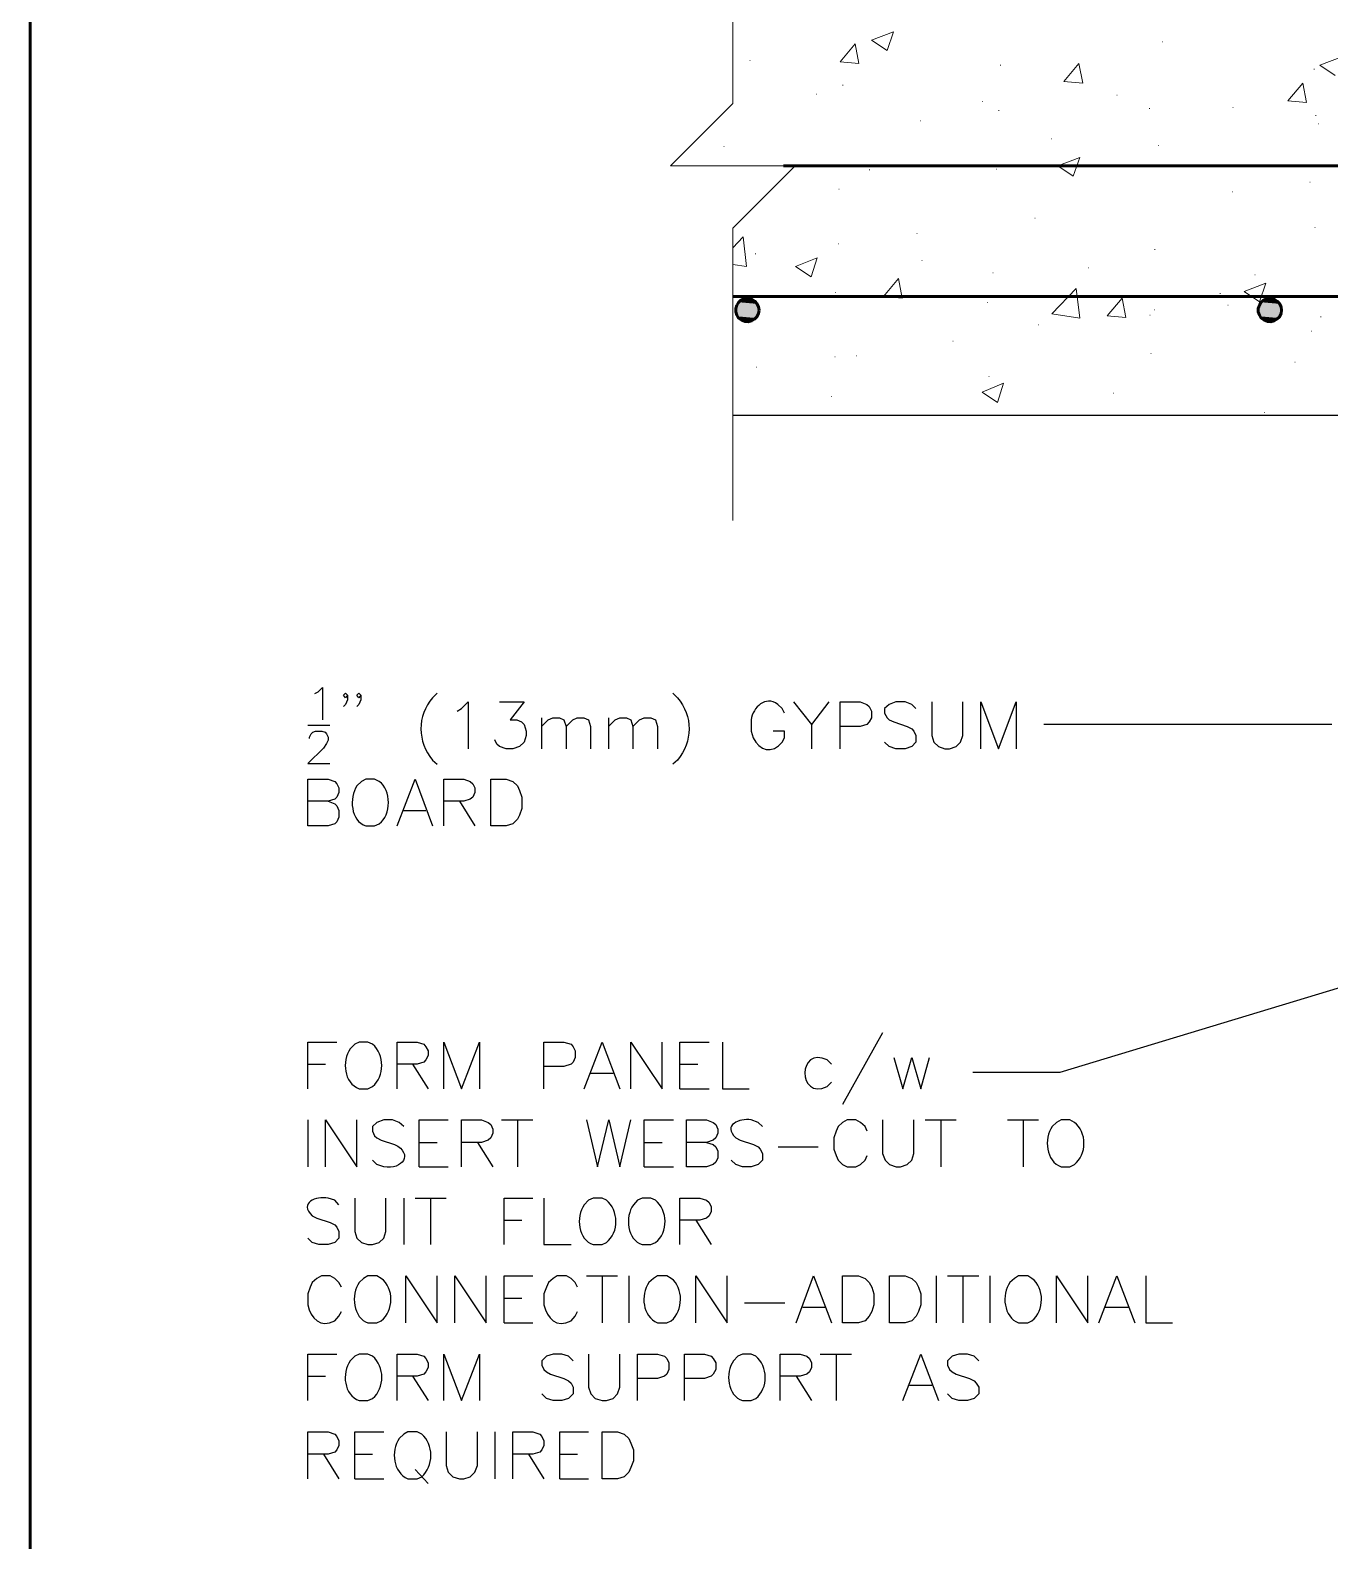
# Model space of a CAD drawing. Header units: millimetres. Extents: x 14 to 201, y 16 to 268.
# Drawn here: x 13.8 to 80, y 92.5 to 169.4 of the extents above; entities that cross this region are included whole.
import ezdxf

# ---------------------------------------------------------------- set-up
doc = ezdxf.new("R2010")
doc.units = ezdxf.units.MM
doc.header["$MEASUREMENT"] = 0
doc.layers.get('0').update_dxf_attribs({"linetype": 'CONTINUOUS'})

msp = doc.modelspace()

# ---------------------------------------------------------------- hatches: boundary and pattern name
at = {"true_color": 0x000007}
for points in [[(49.763, 155.342), (50.906, 155.236), (49.742, 155.236)], [(49.826, 155.448), (50.885, 155.342), (49.763, 155.342)], [(49.763, 155.342), (50.885, 155.342), (50.906, 155.236)], [(49.89, 155.533), (50.842, 155.448), (49.826, 155.448)], [(49.826, 155.448), (50.842, 155.448), (50.885, 155.342)], [(49.974, 155.596), (50.758, 155.533), (49.89, 155.533)], [(49.89, 155.533), (50.758, 155.533), (50.842, 155.448)], [(50.059, 155.66), (50.694, 155.596), (49.974, 155.596)], [(49.974, 155.596), (50.694, 155.596), (50.758, 155.533)], [(50.165, 155.702), (50.588, 155.66), (50.059, 155.66)], [(50.059, 155.66), (50.588, 155.66), (50.694, 155.596)], [(50.271, 155.723), (50.482, 155.702), (50.165, 155.702)], [(50.165, 155.702), (50.482, 155.702), (50.588, 155.66)], [(50.271, 155.723), (50.377, 155.723), (50.482, 155.702)], [(76.369, 155.342), (77.491, 155.236), (76.327, 155.236)], [(76.412, 155.448), (77.47, 155.342), (76.369, 155.342)], [(76.369, 155.342), (77.47, 155.342), (77.491, 155.236)], [(76.475, 155.533), (77.428, 155.448), (76.412, 155.448)], [(76.412, 155.448), (77.428, 155.448), (77.47, 155.342)], [(76.56, 155.596), (77.364, 155.533), (76.475, 155.533)], [(76.475, 155.533), (77.364, 155.533), (77.428, 155.448)], [(76.644, 155.66), (77.279, 155.596), (76.56, 155.596)], [(76.56, 155.596), (77.279, 155.596), (77.364, 155.533)], [(76.75, 155.702), (77.174, 155.66), (76.644, 155.66)], [(76.644, 155.66), (77.174, 155.66), (77.279, 155.596)], [(76.856, 155.723), (77.089, 155.702), (76.75, 155.702)], [(76.75, 155.702), (77.089, 155.702), (77.174, 155.66)], [(76.856, 155.723), (76.962, 155.723), (77.089, 155.702)], [(49.742, 155.236), (50.927, 155.13), (49.742, 155.13)], [(49.742, 155.236), (50.906, 155.236), (50.927, 155.13)], [(49.742, 155.13), (50.906, 155.025), (49.742, 155.025)], [(49.742, 155.13), (50.927, 155.13), (50.906, 155.025)], [(49.742, 155.025), (50.885, 154.919), (49.763, 154.919)], [(49.742, 155.025), (50.906, 155.025), (50.885, 154.919)], [(49.763, 154.919), (50.842, 154.813), (49.826, 154.813)], [(49.763, 154.919), (50.885, 154.919), (50.842, 154.813)], [(49.826, 154.813), (50.758, 154.728), (49.89, 154.728)], [(49.826, 154.813), (50.842, 154.813), (50.758, 154.728)], [(49.89, 154.728), (50.694, 154.665), (49.974, 154.665)], [(49.89, 154.728), (50.758, 154.728), (50.694, 154.665)], [(49.974, 154.665), (50.588, 154.601), (50.059, 154.601)], [(49.974, 154.665), (50.694, 154.665), (50.588, 154.601)], [(50.059, 154.601), (50.482, 154.559), (50.165, 154.559)], [(50.059, 154.601), (50.588, 154.601), (50.482, 154.559)], [(50.165, 154.559), (50.377, 154.538), (50.271, 154.538)], [(50.165, 154.559), (50.482, 154.559), (50.377, 154.538)], [(76.327, 155.236), (77.512, 155.13), (76.327, 155.13)], [(76.327, 155.236), (77.491, 155.236), (77.512, 155.13)], [(76.327, 155.13), (77.491, 155.025), (76.327, 155.025)], [(76.327, 155.13), (77.512, 155.13), (77.491, 155.025)], [(76.327, 155.025), (77.47, 154.919), (76.369, 154.919)], [(76.327, 155.025), (77.491, 155.025), (77.47, 154.919)], [(76.369, 154.919), (77.428, 154.813), (76.412, 154.813)], [(76.369, 154.919), (77.47, 154.919), (77.428, 154.813)], [(76.412, 154.813), (77.364, 154.728), (76.475, 154.728)], [(76.412, 154.813), (77.428, 154.813), (77.364, 154.728)], [(76.475, 154.728), (77.279, 154.665), (76.56, 154.665)], [(76.475, 154.728), (77.364, 154.728), (77.279, 154.665)], [(76.56, 154.665), (77.174, 154.601), (76.644, 154.601)], [(76.56, 154.665), (77.279, 154.665), (77.174, 154.601)], [(76.644, 154.601), (77.089, 154.559), (76.75, 154.559)], [(76.644, 154.601), (77.174, 154.601), (77.089, 154.559)], [(76.75, 154.559), (76.962, 154.538), (76.856, 154.538)], [(76.75, 154.559), (77.089, 154.559), (76.962, 154.538)]]:
    msp.add_hatch(color=0, dxfattribs=at).paths.add_polyline_path(points)

# ---------------------------------------------------------------- linework, layer by layer
at = {"color": 0, "linetype": 'Continuous', "lineweight": 60, "true_color": 0x000007}
for p, q in [((13.843, 55.414), (13.843, 264.541)), ((98.34, 162.475), (52.176, 162.475)), ((49.594, 155.829), (97.621, 155.829))]:
    msp.add_line(p, q, dxfattribs=at)
at = {"color": 0, "linetype": 'Continuous', "lineweight": 15, "true_color": 0x000007}
for p, q in [((49.594, 165.65), (49.594, 180.34)), ((52.769, 162.475), (49.594, 159.3)), ((49.594, 144.42), (49.594, 159.3))]:
    msp.add_line(p, q, dxfattribs=at)
at = {"color": 0, "linetype": 'Continuous', "lineweight": 15, "true_color": 0x656565}
for p, q in [((56.642, 168.868), (57.764, 169.291)), ((57.446, 168.338), (57.764, 169.291)), ((55.054, 167.767), (55.816, 168.677)), ((56.007, 167.682), (55.816, 168.677)), ((56.642, 168.868), (57.446, 168.338)), ((71.438, 168.783), (71.459, 168.783)), ((50.461, 167.83), (50.483, 167.83)), ((55.054, 167.767), (56.007, 167.682)), ((63.204, 167.598), (63.225, 167.598)), ((66.442, 166.772), (67.204, 167.682)), ((67.395, 166.688), (67.204, 167.682)), ((79.46, 167.598), (80.582, 168.021)), ((79.46, 167.598), (80.243, 167.068)), ((79.163, 167.386), (79.185, 167.386)), ((53.827, 166.116), (53.848, 166.116)), ((55.181, 166.582), (55.203, 166.582)), ((66.442, 166.772), (67.395, 166.688)), ((69.13, 166.074), (69.152, 166.074)), ((77.83, 165.777), (78.592, 166.688)), ((78.782, 165.693), (78.592, 166.688)), ((62.294, 165.756), (62.315, 165.756)), ((63.119, 165.29), (63.14, 165.29)), ((70.781, 165.396), (70.803, 165.396)), ((75.036, 165.439), (75.057, 165.439)), ((77.83, 165.777), (78.782, 165.693)), ((59.14, 164.761), (59.161, 164.761)), ((79.248, 165.036), (79.269, 165.036)), ((79.396, 164.613), (79.417, 164.613)), ((65.786, 163.851), (65.807, 163.851)), ((49.128, 163.449), (49.149, 163.449)), ((71.247, 163.512), (71.268, 163.512)), ((56.536, 162.264), (56.557, 162.264)), ((63.013, 162.306), (63.034, 162.306)), ((66.125, 162.475), (67.247, 162.899)), ((66.125, 162.475), (66.908, 161.946)), ((66.908, 161.946), (67.247, 162.899)), ((78.952, 161.65), (78.973, 161.65)), ((54.991, 161.29), (55.012, 161.29)), ((74.994, 161.142), (75.015, 161.142)), ((64.961, 159.808), (64.982, 159.808)), ((79.206, 159.343), (79.227, 159.343)), ((49.594, 158.306), (50.123, 158.856)), ((50.292, 157.353), (50.123, 158.856)), ((54.97, 158.496), (54.991, 158.496)), ((58.949, 159.025), (58.97, 159.025)), ((50.737, 157.988), (50.758, 157.988)), ((52.79, 157.353), (53.89, 157.797)), ((53.573, 156.824), (53.89, 157.797)), ((59.203, 157.649), (59.224, 157.649)), ((71.057, 158.221), (71.078, 158.221)), ((49.594, 157.459), (50.292, 157.353)), ((52.79, 157.353), (53.573, 156.824)), ((62.823, 157.035), (62.844, 157.035)), ((67.67, 157.289), (67.691, 157.289)), ((76.158, 156.93), (76.179, 156.93)), ((57.256, 155.829), (58.018, 156.739)), ((58.208, 155.744), (58.018, 156.739)), ((65.828, 154.94), (67.056, 156.231)), ((67.247, 154.728), (67.056, 156.231)), ((75.607, 156.083), (76.708, 156.506)), ((75.607, 156.083), (76.39, 155.554)), ((76.39, 155.554), (76.708, 156.506)), ((54.081, 155.871), (54.102, 155.871)), ((54.801, 156.019), (54.822, 156.019)), ((57.256, 155.829), (58.208, 155.744)), ((62.548, 155.511), (62.569, 155.511)), ((68.643, 154.834), (69.405, 155.744)), ((69.596, 154.75), (69.405, 155.744)), ((74.38, 155.977), (74.401, 155.977)), ((74.782, 155.384), (74.803, 155.384)), ((65.828, 154.94), (67.247, 154.728)), ((68.643, 154.834), (69.596, 154.75)), ((70.803, 154.876), (70.824, 154.876)), ((71.035, 155.152), (71.057, 155.152)), ((79.502, 154.792), (79.523, 154.792)), ((65.13, 154.39), (65.151, 154.39)), ((79.015, 154.051), (79.036, 154.051)), ((60.791, 153.543), (60.812, 153.543)), ((50.8, 152.231), (50.821, 152.231)), ((54.779, 152.76), (54.801, 152.76)), ((55.88, 152.802), (55.901, 152.802)), ((70.866, 152.929), (70.887, 152.929)), ((78.19, 152.485), (78.211, 152.485)), ((62.611, 151.744), (62.632, 151.744)), ((54.61, 150.728), (54.631, 150.728)), ((62.272, 150.961), (63.373, 151.405)), ((62.272, 150.961), (63.056, 150.431)), ((63.056, 150.431), (63.373, 151.405)), ((68.94, 150.897), (68.961, 150.897)), ((76.623, 149.923), (76.645, 149.923))]:
    msp.add_line(p, q, dxfattribs=at)
at = {"color": 0, "linetype": 'Continuous', "lineweight": 25, "true_color": 0x000007}
for p, q in [((93.578, 149.775), (49.594, 149.775)), ((34.544, 135.636), (34.311, 135.403)), ((46.545, 135.636), (46.778, 135.403)), ((54.483, 135.192), (53.594, 134.049)), ((27.961, 134.006), (29.083, 134.006)), ((39.857, 134.387), (39.857, 132.8)), ((43.265, 134.387), (43.265, 132.8)), ((80.073, 134.049), (65.426, 134.049)), ((34.311, 132.228), (34.544, 132.017)), ((46.778, 132.228), (46.545, 132.017)), ((35.687, 130.133), (36.47, 128.884)), ((32.851, 129.667), (33.972, 129.667)), ((57.214, 118.343), (55.181, 114.702)), ((54.61, 116.755), (54.398, 116.967)), ((27.961, 116.755), (28.871, 116.755)), ((33.295, 116.755), (34.099, 115.507)), ((42.376, 116.29), (43.497, 116.29)), ((46.905, 116.755), (47.816, 116.755)), ((46.905, 115.507), (48.387, 115.507)), ((54.398, 115.612), (54.61, 115.845)), ((27.961, 113.919), (27.961, 111.527)), ((37.825, 113.919), (39.412, 113.919)), ((38.629, 113.919), (38.629, 111.527)), ((59.373, 113.919), (60.96, 113.919)), ((60.177, 113.919), (60.177, 111.527)), ((63.564, 113.919), (65.151, 113.919)), ((64.368, 113.919), (64.368, 111.527)), ((33.634, 112.776), (34.544, 112.776)), ((36.597, 112.776), (37.38, 111.527)), ((45.085, 112.776), (45.995, 112.776)), ((51.901, 112.543), (53.933, 112.543)), ((33.634, 111.527), (35.115, 111.527)), ((45.085, 111.527), (46.567, 111.527)), ((32.851, 109.94), (32.851, 107.569)), ((33.422, 109.94), (35.01, 109.94)), ((34.205, 109.94), (34.205, 107.569)), ((37.952, 108.818), (38.862, 108.818)), ((47.71, 108.818), (48.493, 107.569)), ((42.143, 105.982), (43.73, 105.982)), ((42.947, 105.982), (42.947, 103.59)), ((44.302, 105.982), (44.302, 103.59)), ((59.944, 105.982), (59.944, 103.59)), ((60.515, 105.982), (62.103, 105.982)), ((61.299, 105.982), (61.299, 103.59)), ((62.674, 105.982), (62.674, 103.59)), ((37.952, 104.839), (38.862, 104.839)), ((50.186, 104.606), (52.239, 104.606)), ((53.149, 104.394), (54.271, 104.394)), ((68.559, 104.394), (69.702, 104.394)), ((37.952, 103.59), (39.412, 103.59)), ((54.038, 102.002), (55.626, 102.002)), ((54.843, 102.002), (54.843, 99.631)), ((27.961, 100.88), (28.871, 100.88)), ((33.295, 100.88), (34.099, 99.631)), ((52.811, 100.88), (53.594, 99.631)), ((58.589, 100.415), (59.711, 100.415)), ((37.486, 98.044), (37.486, 95.652)), ((28.765, 96.901), (29.549, 95.652)), ((30.353, 96.901), (31.263, 96.901)), ((39.201, 96.901), (39.984, 95.652)), ((40.788, 96.901), (41.698, 96.901)), ((33.422, 96.118), (34.099, 95.419)), ((30.353, 95.652), (31.835, 95.652)), ((40.788, 95.652), (42.249, 95.652))]:
    msp.add_line(p, q, dxfattribs=at)
at = {"color": 0, "linetype": 'Continuous', "lineweight": 15, "true_color": 0x000007}
msp.add_lwpolyline([(52.769, 162.475), (46.419, 162.475), (49.594, 165.65)], dxfattribs=at)
at = {"color": 0, "linetype": 'Continuous', "lineweight": 60, "true_color": 0x000007}
for points in [[(49.805, 155.384), (49.742, 155.215), (49.742, 155.046), (49.805, 154.876), (49.89, 154.728), (50.038, 154.622), (50.207, 154.559), (50.377, 154.538), (50.546, 154.58), (50.694, 154.665), (50.821, 154.792), (50.906, 154.961), (50.927, 155.13)], [(50.927, 155.13), (50.906, 155.3), (50.821, 155.469)], [(76.39, 155.384), (76.327, 155.215), (76.327, 155.046), (76.39, 154.876), (76.475, 154.728), (76.623, 154.622), (76.793, 154.559), (76.962, 154.538), (77.131, 154.58), (77.279, 154.665), (77.407, 154.792), (77.491, 154.961), (77.512, 155.13)], [(77.512, 155.13), (77.491, 155.3), (77.407, 155.469)]]:
    msp.add_lwpolyline(points, dxfattribs=at)
at = {"color": 0, "linetype": 'Continuous', "lineweight": 25, "true_color": 0x000007}
for points in [[(28.321, 135.615), (28.49, 135.7), (28.723, 135.932), (28.723, 134.281)], [(29.993, 135.53), (29.887, 135.403), (29.781, 135.53), (29.887, 135.636), (29.993, 135.53), (29.993, 135.297), (29.887, 135.065), (29.781, 134.959)], [(30.67, 135.53), (30.565, 135.403), (30.459, 135.53), (30.565, 135.636), (30.67, 135.53), (30.67, 135.297), (30.565, 135.065), (30.459, 134.959)], [(35.56, 134.726), (35.793, 134.853), (36.131, 135.192), (36.131, 132.8)], [(37.719, 135.192), (38.968, 135.192), (38.269, 134.281), (38.608, 134.281), (38.841, 134.176), (38.968, 134.049), (39.074, 133.71), (39.074, 133.477), (38.968, 133.138), (38.735, 132.927), (38.396, 132.8), (38.058, 132.8), (37.719, 132.927), (37.592, 133.033), (37.486, 133.265)], [(52.218, 134.62), (52.112, 134.853), (51.879, 135.065)], [(52.684, 135.192), (53.594, 134.049), (53.594, 132.8)], [(55.054, 132.8), (55.054, 135.192), (56.07, 135.192), (56.409, 135.065), (56.536, 134.959), (56.642, 134.726), (56.642, 134.387), (56.536, 134.176), (56.409, 134.049), (56.07, 133.943), (55.054, 133.943)], [(58.907, 134.853), (58.695, 135.065), (58.356, 135.192), (57.891, 135.192), (57.552, 135.065), (57.319, 134.853), (57.319, 134.62), (57.446, 134.387), (57.552, 134.281), (57.785, 134.176), (58.462, 133.943), (58.695, 133.816), (58.801, 133.71), (58.907, 133.477), (58.907, 133.138), (58.695, 132.927), (58.356, 132.8), (57.891, 132.8), (57.552, 132.927), (57.319, 133.138)], [(59.711, 135.192), (59.711, 133.477), (59.817, 133.138), (60.05, 132.927), (60.388, 132.8), (60.621, 132.8), (60.96, 132.927), (61.172, 133.138), (61.299, 133.477), (61.299, 135.192)], [(62.209, 132.8), (62.209, 135.192), (63.119, 132.8), (64.008, 135.192), (64.008, 132.8)], [(39.857, 133.943), (40.195, 134.281), (40.428, 134.387), (40.767, 134.387), (41, 134.281), (41.106, 133.943), (41.106, 132.8)], [(41.106, 133.943), (41.444, 134.281), (41.677, 134.387), (42.016, 134.387), (42.249, 134.281), (42.354, 133.943), (42.354, 132.8)], [(43.265, 133.943), (43.603, 134.281), (43.836, 134.387), (44.175, 134.387), (44.408, 134.281), (44.513, 133.943), (44.513, 132.8)], [(44.513, 133.943), (44.852, 134.281), (45.085, 134.387), (45.424, 134.387), (45.656, 134.281), (45.762, 133.943), (45.762, 132.8)], [(50.525, 134.281), (50.525, 133.71), (50.631, 133.371)], [(28.046, 133.329), (28.046, 133.392), (28.13, 133.562), (28.215, 133.646), (28.363, 133.71), (28.681, 133.71), (28.85, 133.646), (28.914, 133.562), (28.998, 133.392), (28.998, 133.244), (28.914, 133.075), (28.765, 132.842), (27.961, 132.059), (29.083, 132.059)], [(52.112, 133.138), (52.218, 133.371), (52.218, 133.71), (51.647, 133.71)], [(27.961, 128.884), (27.961, 131.255), (28.998, 131.255), (29.337, 131.149), (29.443, 131.022), (29.549, 130.81), (29.549, 130.577), (29.443, 130.344), (29.337, 130.239), (28.998, 130.133), (27.961, 130.133)], [(30.924, 131.255), (30.692, 131.149), (30.459, 130.916)], [(31.602, 131.149), (31.369, 131.255), (30.924, 131.255), (30.924, 131.255)], [(32.512, 128.884), (33.422, 131.255), (34.311, 128.884)], [(34.883, 128.884), (34.883, 131.255), (35.899, 131.255), (36.237, 131.149), (36.364, 131.022), (36.47, 130.81), (36.47, 130.577), (36.364, 130.344), (36.237, 130.239), (35.899, 130.133), (34.883, 130.133)], [(28.998, 130.133), (29.337, 130.006), (29.443, 129.9), (29.549, 129.667), (29.549, 129.328), (29.443, 129.096), (29.337, 128.99), (28.998, 128.884), (27.961, 128.884)], [(30.924, 128.884), (31.369, 128.884), (31.602, 128.99)], [(86.445, 122.449), (66.23, 116.332), (61.807, 116.332)], [(27.961, 115.507), (27.961, 117.877), (29.443, 117.877)], [(30.586, 117.877), (30.353, 117.771), (30.12, 117.539)], [(31.263, 117.771), (31.03, 117.877), (30.586, 117.877), (30.586, 117.877)], [(32.512, 115.507), (32.512, 117.877), (33.528, 117.877), (33.867, 117.771), (33.972, 117.644), (34.099, 117.433), (34.099, 117.2), (33.972, 116.967), (33.867, 116.861), (33.528, 116.755), (32.512, 116.755)], [(34.883, 115.507), (34.883, 117.877), (35.793, 115.507), (36.703, 117.877), (36.703, 115.507)], [(39.984, 115.507), (39.984, 117.877), (41, 117.877), (41.36, 117.771), (41.465, 117.644), (41.571, 117.433), (41.571, 117.094), (41.465, 116.861), (41.36, 116.755), (41, 116.628), (39.984, 116.628)], [(42.037, 115.507), (42.947, 117.877), (43.836, 115.507)], [(44.408, 115.507), (44.408, 117.877), (45.995, 115.507), (45.995, 117.877)], [(46.905, 115.507), (46.905, 117.877), (48.387, 117.877)], [(49.064, 117.877), (49.064, 115.507), (50.419, 115.507)], [(57.785, 117.094), (58.251, 115.507), (58.695, 117.094), (59.161, 115.507), (59.605, 117.094)], [(30.586, 115.507), (31.03, 115.507), (31.263, 115.612)], [(28.871, 111.527), (28.871, 113.919), (30.459, 111.527), (30.459, 113.919)], [(32.851, 113.58), (32.618, 113.792), (32.279, 113.919), (31.835, 113.919), (31.475, 113.792), (31.263, 113.58), (31.263, 113.348), (31.369, 113.115), (31.475, 113.009), (31.708, 112.882), (32.385, 112.67)], [(33.634, 111.527), (33.634, 113.919), (35.115, 113.919)], [(35.793, 111.527), (35.793, 113.919), (36.809, 113.919), (37.148, 113.792), (37.274, 113.686), (37.38, 113.453), (37.38, 113.242), (37.274, 113.009), (37.148, 112.882), (36.809, 112.776), (35.793, 112.776)], [(42.143, 113.919), (42.714, 111.527), (43.286, 113.919), (43.836, 111.527), (44.408, 113.919)], [(45.085, 111.527), (45.085, 113.919), (46.567, 113.919)], [(47.244, 111.527), (47.244, 113.919), (48.26, 113.919), (48.599, 113.792), (48.726, 113.686), (48.832, 113.453), (48.832, 113.242), (48.726, 113.009), (48.599, 112.882), (48.26, 112.776), (47.244, 112.776)], [(51.096, 113.58), (50.885, 113.792), (50.525, 113.919)], [(56.43, 113.348), (56.324, 113.58), (56.092, 113.792), (55.859, 113.919), (55.414, 113.919), (55.181, 113.792), (54.949, 113.58), (54.843, 113.348), (54.737, 113.009), (54.737, 112.437), (54.843, 112.099), (54.949, 111.866), (55.181, 111.654), (55.414, 111.527), (55.859, 111.527), (56.092, 111.654), (56.324, 111.866), (56.43, 112.099)], [(57.214, 113.919), (57.214, 112.205), (57.341, 111.866), (57.573, 111.654), (57.912, 111.527), (58.124, 111.527), (58.462, 111.654), (58.695, 111.866), (58.801, 112.205), (58.801, 113.919)], [(66.294, 113.919), (66.061, 113.792), (65.85, 113.58)], [(66.971, 113.792), (66.739, 113.919), (66.294, 113.919), (66.294, 113.919)], [(48.26, 112.776), (48.599, 112.67), (48.726, 112.543), (48.832, 112.332), (48.832, 111.993), (48.726, 111.76), (48.599, 111.654), (48.26, 111.527), (47.244, 111.527)], [(49.742, 113.009), (49.974, 112.882), (50.652, 112.67), (50.885, 112.543), (50.991, 112.437), (51.096, 112.205), (51.096, 111.866), (50.885, 111.654), (50.525, 111.527), (50.08, 111.527), (49.742, 111.654), (49.509, 111.866)], [(31.835, 111.527), (31.475, 111.654), (31.263, 111.866)], [(66.294, 111.527), (66.739, 111.527), (66.971, 111.654)], [(29.549, 109.601), (29.337, 109.834), (28.998, 109.94)], [(30.353, 109.94), (30.353, 108.246), (30.459, 107.908), (30.692, 107.675), (31.03, 107.569), (31.263, 107.569), (31.602, 107.675), (31.835, 107.908), (31.94, 108.246), (31.94, 109.94)], [(37.952, 107.569), (37.952, 109.94), (39.412, 109.94)], [(39.984, 109.94), (39.984, 107.569), (41.36, 107.569)], [(42.481, 109.94), (42.249, 109.834), (42.037, 109.601)], [(43.159, 109.834), (42.947, 109.94), (42.481, 109.94), (42.481, 109.94)], [(44.979, 109.94), (44.746, 109.834), (44.535, 109.601)], [(45.656, 109.834), (45.424, 109.94), (44.979, 109.94), (44.979, 109.94)], [(46.905, 107.569), (46.905, 109.94), (47.921, 109.94), (48.26, 109.834), (48.387, 109.707), (48.493, 109.495), (48.493, 109.262), (48.387, 109.03), (48.26, 108.924), (47.921, 108.818), (46.905, 108.818)], [(28.194, 109.03), (28.427, 108.924), (29.104, 108.691), (29.337, 108.585), (29.443, 108.458), (29.549, 108.246), (29.549, 107.908), (29.337, 107.675), (28.998, 107.569), (28.533, 107.569), (28.194, 107.675), (27.961, 107.908)], [(42.481, 107.569), (42.947, 107.569), (43.159, 107.675)], [(44.979, 107.569), (45.424, 107.569), (45.656, 107.675)], [(29.676, 105.41), (29.549, 105.643), (29.337, 105.855), (29.104, 105.982), (28.66, 105.982), (28.427, 105.855), (28.194, 105.643), (28.088, 105.41), (27.961, 105.071), (27.961, 104.5)], [(31.03, 105.982), (30.797, 105.855), (30.586, 105.643)], [(31.708, 105.855), (31.475, 105.982), (31.03, 105.982), (31.03, 105.982)], [(32.956, 103.59), (32.956, 105.982), (34.544, 103.59), (34.544, 105.982)], [(35.454, 103.59), (35.454, 105.982), (37.042, 103.59), (37.042, 105.982)], [(37.952, 103.59), (37.952, 105.982), (39.412, 105.982)], [(41.698, 105.41), (41.571, 105.643), (41.36, 105.855), (41.127, 105.982), (40.661, 105.982), (40.449, 105.855), (40.217, 105.643), (40.111, 105.41), (39.984, 105.071), (39.984, 104.5)], [(45.762, 105.982), (45.551, 105.855), (45.318, 105.643)], [(46.461, 105.855), (46.228, 105.982), (45.762, 105.982), (45.762, 105.982)], [(47.71, 103.59), (47.71, 105.982), (49.297, 103.59), (49.297, 105.982)], [(52.811, 103.59), (53.7, 105.982), (54.61, 103.59)], [(64.135, 105.982), (63.923, 105.855), (63.69, 105.643)], [(64.812, 105.855), (64.601, 105.982), (64.135, 105.982), (64.135, 105.982)], [(66.061, 103.59), (66.061, 105.982), (67.649, 103.59), (67.649, 105.982)], [(68.22, 103.59), (69.13, 105.982), (70.04, 103.59)], [(70.612, 105.982), (70.612, 103.59), (71.967, 103.59)], [(29.337, 103.696), (29.549, 103.928), (29.676, 104.161)], [(41.36, 103.696), (41.571, 103.928), (41.698, 104.161)], [(31.03, 103.59), (31.475, 103.59), (31.708, 103.696)], [(45.762, 103.59), (46.228, 103.59), (46.461, 103.696)], [(64.135, 103.59), (64.601, 103.59), (64.812, 103.696)], [(27.961, 99.631), (27.961, 102.002), (29.443, 102.002)], [(30.586, 102.002), (30.353, 101.896), (30.12, 101.663)], [(31.263, 101.896), (31.03, 102.002), (30.586, 102.002), (30.586, 102.002)], [(32.512, 99.631), (32.512, 102.002), (33.528, 102.002), (33.867, 101.896), (33.972, 101.769), (34.099, 101.558), (34.099, 101.325), (33.972, 101.092), (33.867, 100.986), (33.528, 100.88), (32.512, 100.88)], [(34.883, 99.631), (34.883, 102.002), (35.793, 99.631), (36.703, 102.002), (36.703, 99.631)], [(41.465, 101.663), (41.233, 101.896), (40.894, 102.002), (40.449, 102.002), (40.111, 101.896), (39.878, 101.663), (39.878, 101.431), (39.984, 101.219), (40.111, 101.092), (40.322, 100.986), (41, 100.753), (41.233, 100.647), (41.36, 100.52), (41.465, 100.309), (41.465, 99.97), (41.233, 99.737), (40.894, 99.631), (40.449, 99.631), (40.111, 99.737), (39.878, 99.97)], [(42.249, 102.002), (42.249, 100.309), (42.376, 99.97), (42.587, 99.737), (42.947, 99.631), (43.159, 99.631), (43.497, 99.737), (43.73, 99.97), (43.836, 100.309), (43.836, 102.002)], [(44.746, 99.631), (44.746, 102.002), (45.762, 102.002), (46.122, 101.896), (46.228, 101.769), (46.334, 101.558), (46.334, 101.219), (46.228, 100.986), (46.122, 100.88), (45.762, 100.753), (44.746, 100.753)], [(47.138, 99.631), (47.138, 102.002), (48.154, 102.002), (48.493, 101.896), (48.599, 101.769), (48.726, 101.558), (48.726, 101.219), (48.599, 100.986), (48.493, 100.88), (48.154, 100.753), (47.138, 100.753)], [(50.08, 102.002), (49.847, 101.896), (49.636, 101.663)], [(50.758, 101.896), (50.525, 102.002), (50.08, 102.002), (50.08, 102.002)], [(52.006, 99.631), (52.006, 102.002), (53.022, 102.002), (53.361, 101.896), (53.488, 101.769), (53.594, 101.558), (53.594, 101.325), (53.488, 101.092), (53.361, 100.986), (53.022, 100.88), (52.006, 100.88)], [(58.251, 99.631), (59.161, 102.002), (60.05, 99.631)], [(62.103, 101.663), (61.87, 101.896), (61.531, 102.002), (61.087, 102.002), (60.748, 101.896), (60.515, 101.663), (60.515, 101.431), (60.621, 101.219), (60.748, 101.092), (60.96, 100.986), (61.637, 100.753), (61.87, 100.647), (61.976, 100.52), (62.103, 100.309), (62.103, 99.97), (61.87, 99.737), (61.531, 99.631), (61.087, 99.631), (60.748, 99.737), (60.515, 99.97)], [(30.586, 99.631), (31.03, 99.631), (31.263, 99.737)], [(50.08, 99.631), (50.525, 99.631), (50.758, 99.737)], [(27.961, 95.652), (27.961, 98.044), (28.998, 98.044), (29.337, 97.917), (29.443, 97.811), (29.549, 97.578), (29.549, 97.345), (29.443, 97.134), (29.337, 97.007), (28.998, 96.901), (27.961, 96.901)], [(30.353, 95.652), (30.353, 98.044), (31.835, 98.044)], [(33.062, 98.044), (32.851, 97.917), (32.618, 97.705)], [(33.761, 97.917), (33.528, 98.044), (33.062, 98.044), (33.062, 98.044)], [(35.01, 98.044), (35.01, 96.329), (35.115, 95.991), (35.348, 95.758), (35.687, 95.652), (35.899, 95.652), (36.237, 95.758), (36.47, 95.991), (36.597, 96.329), (36.597, 98.044)], [(38.396, 95.652), (38.396, 98.044), (39.412, 98.044), (39.772, 97.917), (39.878, 97.811), (39.984, 97.578), (39.984, 97.345), (39.878, 97.134), (39.772, 97.007), (39.412, 96.901), (38.396, 96.901)], [(40.788, 95.652), (40.788, 98.044), (42.249, 98.044)], [(33.062, 95.652), (33.528, 95.652), (33.761, 95.758)]]:
    msp.add_lwpolyline(points, dxfattribs=at)
for points in [[(37.274, 128.884), (37.274, 131.255), (38.058, 131.255), (38.396, 131.149), (38.629, 130.916), (38.735, 130.683), (38.862, 130.344), (38.862, 129.773), (38.735, 129.434), (38.629, 129.223), (38.396, 128.99), (38.058, 128.884)], [(55.181, 103.59), (55.181, 105.982), (55.986, 105.982), (56.324, 105.855), (56.536, 105.643), (56.663, 105.41), (56.769, 105.071), (56.769, 104.5), (56.663, 104.161), (56.536, 103.928), (56.324, 103.696), (55.986, 103.59)], [(57.573, 103.59), (57.573, 105.982), (58.356, 105.982), (58.695, 105.855), (58.928, 105.643), (59.034, 105.41), (59.161, 105.071), (59.161, 104.5), (59.034, 104.161), (58.928, 103.928), (58.695, 103.696), (58.356, 103.59)], [(42.947, 95.652), (42.947, 98.044), (43.73, 98.044), (44.069, 97.917), (44.302, 97.705), (44.408, 97.472), (44.535, 97.134), (44.535, 96.562), (44.408, 96.224), (44.302, 95.991), (44.069, 95.758), (43.73, 95.652)]]:
    msp.add_lwpolyline(points, close=True, dxfattribs=at)
at = {"color": 0, "linetype": 'Continuous', "lineweight": 60, "true_color": 0x000007}
for points in [[(50.821, 155.469), (50.551, 155.853), (49.958, 155.768), (49.805, 155.384)], [(77.407, 155.469), (77.136, 155.853), (76.543, 155.768), (76.39, 155.384)]]:
    msp.add_open_spline(points, degree=3, dxfattribs=at)
at = {"color": 0, "linetype": 'Continuous', "lineweight": 25, "true_color": 0x000007}
for points in [[(34.311, 135.403), (33.514, 134.473), (33.544, 133.165), (34.311, 132.228)], [(46.778, 135.403), (47.576, 134.473), (47.545, 133.165), (46.778, 132.228)], [(51.879, 135.065), (51.243, 135.533), (50.623, 134.921), (50.525, 134.281)], [(50.631, 133.371), (50.931, 132.694), (51.608, 132.54), (52.112, 133.138)], [(30.459, 130.916), (30.077, 130.305), (30.129, 129.135), (30.924, 128.884)], [(31.602, 128.99), (32.232, 129.435), (32.214, 130.701), (31.602, 131.149)], [(31.263, 115.612), (31.896, 116.14), (31.88, 117.243), (31.263, 117.771)], [(54.398, 116.967), (52.91, 117.724), (52.854, 114.899), (54.398, 115.612)], [(30.12, 117.539), (29.699, 116.904), (29.79, 115.789), (30.586, 115.507)], [(50.525, 113.919), (49.943, 114.021), (49.044, 113.652), (49.742, 113.009)], [(66.971, 111.654), (67.621, 112.131), (67.621, 113.315), (66.971, 113.792)], [(65.85, 113.58), (65.406, 112.961), (65.53, 111.817), (66.294, 111.527)], [(32.385, 112.67), (33.357, 112.184), (32.783, 111.369), (31.835, 111.527)], [(28.998, 109.94), (28.386, 110.035), (27.504, 109.729), (28.194, 109.03)], [(42.037, 109.601), (41.587, 108.992), (41.733, 107.807), (42.481, 107.569)], [(43.159, 107.675), (43.823, 108.201), (43.794, 109.315), (43.159, 109.834)], [(44.535, 109.601), (44.085, 108.992), (44.231, 107.807), (44.979, 107.569)], [(45.656, 107.675), (46.32, 108.201), (46.292, 109.315), (45.656, 109.834)], [(30.586, 105.643), (30.133, 105.046), (30.294, 103.811), (31.03, 103.59)], [(31.708, 103.696), (32.343, 104.206), (32.371, 105.358), (31.708, 105.855)], [(45.318, 105.643), (44.895, 105.001), (44.99, 103.911), (45.762, 103.59)], [(46.461, 103.696), (47.076, 104.208), (47.094, 105.367), (46.461, 105.855)], [(63.69, 105.643), (63.251, 105.042), (63.369, 103.867), (64.135, 103.59)], [(64.812, 103.696), (65.448, 104.206), (65.475, 105.358), (64.812, 105.855)], [(27.961, 104.5), (28.128, 103.815), (28.6, 103.297), (29.337, 103.696)], [(39.984, 104.5), (40.154, 103.816), (40.62, 103.288), (41.36, 103.696)], [(30.12, 101.663), (29.697, 101.025), (29.787, 99.917), (30.586, 99.631)], [(31.263, 99.737), (31.903, 100.275), (31.879, 101.362), (31.263, 101.896)], [(49.636, 101.663), (49.186, 101.055), (49.332, 99.869), (50.08, 99.631)], [(50.758, 99.737), (51.422, 100.263), (51.393, 101.377), (50.758, 101.896)], [(32.618, 97.705), (32.195, 97.064), (32.29, 95.973), (33.062, 95.652)], [(33.761, 95.758), (34.376, 96.27), (34.394, 97.429), (33.761, 97.917)]]:
    msp.add_open_spline(points, degree=3, dxfattribs=at)

doc.saveas('drawing.dxf')
